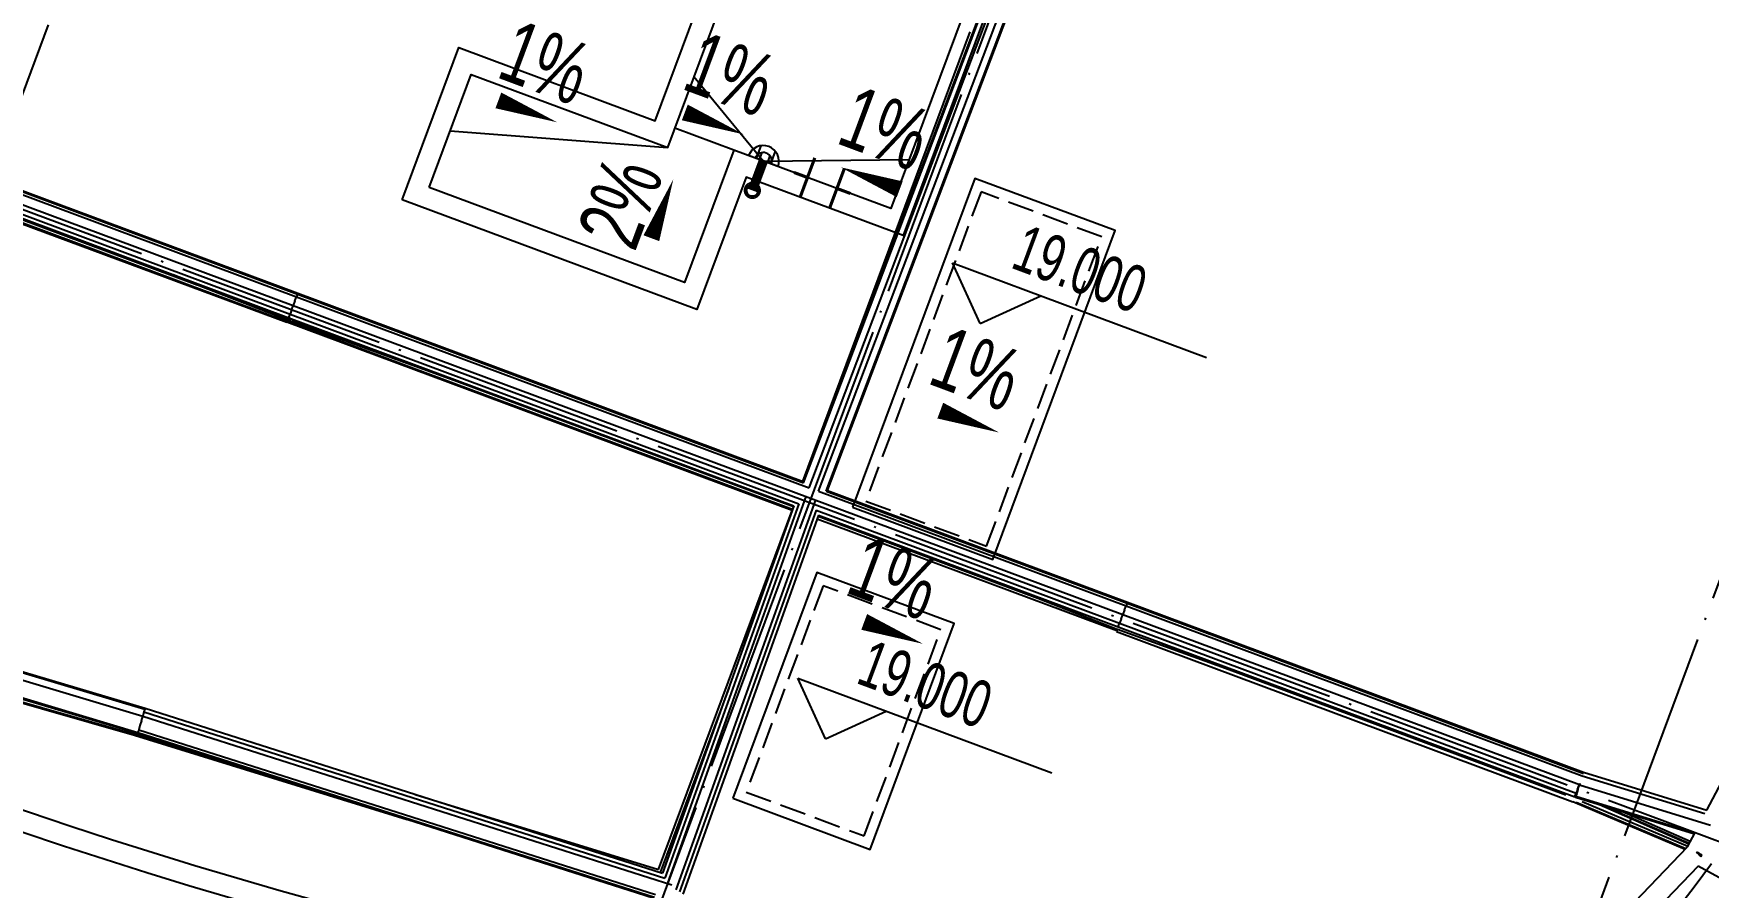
# Model space of a CAD drawing. Header units: millimetres. Extents: x 600121811 to 600690586, y 3472921280 to 3473279938.
# Drawn here: x 600378106 to 600394093, y 3473067696 to 3473075845 of the extents above; entities that cross this region are included whole.
import ezdxf
from ezdxf.enums import TextEntityAlignment as Align

# ---------------------------------------------------------------- set-up
doc = ezdxf.new("R2010")
doc.units = ezdxf.units.MM
doc.header["$LTSCALE"] = 1000
for name, pattern in [('AX-MALL-GIRD-200$0$DOTE', [2.42, 2, -0.2, 0.02, -0.2]), ('AX-MALL-WALL-GJ$0$DASH', [0.35, 0.25, -0.1]), ('PX-MALL-PGJ-LG$0$CONTINOUS', [0]), ('PX-MALL-PGJ-LG$0$DASHDOT', [1, 0.5, -0.25, 0, -0.25])]:
    doc.linetypes.add(name, pattern=pattern)
for name, color, linetype in [('AX-MALL-DIM-PGJ$0$A-Anno-Dims', 3, 'CONTINUOUS'), ('AX-MALL-DIM-PGJ$0$A-Anno-Note', 241, 'CONTINUOUS'), ('AX-MALL-DIM-PGJ$0$A-Fixt', 81, 'CONTINUOUS'), ('AX-MALL-GIRD-200$0$A-Grid', 222, 'AX-MALL-GIRD-200$0$DOTE'), ('AX-MALL-GJ-200$0$A-Anno-Note', 241, 'CONTINUOUS'), ('AX-MALL-WALL-GJ$0$A-Anno-Levl', 201, 'CONTINUOUS'), ('AX-MALL-WALL-GJ$0$A-Anno-Note', 241, 'CONTINUOUS'), ('AX-MALL-WALL-GJ$0$A-Detl-Patt', 8, 'CONTINUOUS'), ('AX-MALL-WALL-GJ$0$A-Detl-Thin', 131, 'CONTINUOUS'), ('AX-MALL-WALL-GJ$0$A-SEE', 254, 'CONTINUOUS'), ('AX-MALL-WALL-GJ$0$A-Wall-Fnsh', 152, 'CONTINUOUS'), ('AX-MALL-WALL-GJ$0$主梁', 30, 'CONTINUOUS'), ('PX-MALL-PGJ-LG$0$P-Pipe-Risr', 7, 'CONTINUOUS'), ('PX-MALL-PGJ-LG$0$P-Pipe-Risr-Arch', 6, 'CONTINUOUS'), ('PX-MALL-PGJ-LG$0$P-Pipe-Risr-W100', 6, 'CONTINUOUS'), ('PX-MALL-PGJ-LG$0$P-Pipe-Risr-W50', 6, 'CONTINUOUS'), ('PX-MALL-PGJ-LG$0$P-Stom', 4, 'PX-MALL-PGJ-LG$0$DASHDOT'), ('PX-MALL-PGJ-LG$0$P-Stom-pipe', 4, 'PX-MALL-PGJ-LG$0$CONTINOUS'), ('PX-MALL-PGJ-LG$0$P-Stom-Strn', 120, 'CONTINUOUS'), ('PX-MALL-PGJ-LG$0$P-Stom-Strn-W100', 120, 'CONTINUOUS'), ('PX-MALL-PGJ-LG$0$P-Stom-Strn-W50', 120, 'CONTINUOUS'), ('PX-MALL-PGJ-LG$0$P-Stru', 40, 'CONTINUOUS')]:
    doc.layers.add(name, color=color, linetype=linetype)
doc.layers.add('AX-MALL-WALL-GJ$0$M-AUX-TO-ARCH', color=1, linetype='CONTINUOUS', plot=False)
doc.styles.add('AX-MALL-DIM-PGJ$0$_TCH_DIM', font='zy_en.shx', dxfattribs={"width": 0.7, "bigfont": 'zy_cn.shx'})
doc.styles.add('AX-MALL-WALL-GJ$0$_TCH_DIM', font='zy_en.shx', dxfattribs={"width": 0.7, "bigfont": 'zy_cn.shx'})
doc.styles.add('PX-MALL-PGJ-LG$0$jzfz', font='jzfz_eng.shx', dxfattribs={"width": 0.6, "bigfont": 'jzfz_cnb.shx'})

# ---------------------------------------------------------------- blocks, each defined once
blk = doc.blocks.new('AX-MALL-GIRD-200')
at = {"layer": 'AX-MALL-GIRD-200$0$A-Grid'}
for p, q in [((600409503.1, 3473159833.5), (600370773.6, 3473055869.8)), ((600417374.6, 3473156901.2), (600378645.1, 3473052937.4)), ((600425246.2, 3473153968.8), (600386516.6, 3473050005.1)), ((600218521, 3473133579.1), (600576417, 3473000252.3))]:
    blk.add_line(p, q, dxfattribs=at)
blk = doc.blocks.new('AX-MALL-WALL-GJ$0$A$C5469763B')
at = {"layer": 'AX-MALL-WALL-GJ$0$A-Detl-Patt'}
for points in [[(-236484, 2426, 0.055992), (-115679, 1194, -0.091487), (-108806, 638, 0.199165), (-91863, 2852, -0.091487), (-85364, 5156, 0.010002), (-64060, 8992, -0.645417), (-62997, 7512), (-63092, 7346)], [(-236398, 2315, 0.055947), (-115669, 1095, -0.091487), (-108832, 541, 0.199165), (-91813, 2765, -0.091487), (-85348, 5057, 0.010002), (-64040, 8894, -0.645417), (-63084, 7562), (-63129, 7483), (-63042, 7433)], [(-236355, 2259, 0.055924), (-115664, 1045, -0.091487), (-108845, 493, 0.199165), (-91788, 2722, -0.091487), (-85340, 5007, 0.010002), (-64030, 8845, -0.645417), (-63127, 7587), (-63197, 7465), (-63067, 7390)], [(-236312, 2203, 0.055901), (-115659, 995, -0.091487), (-108858, 445, 0.199165), (-91763, 2679, -0.091487), (-85332, 4958, 0.010002), (-64020, 8796, -0.645417), (-63170, 7612), (-63266, 7446)]]:
    blk.add_lwpolyline(points, format="xyb", dxfattribs=at)
blk = doc.blocks.new('AX-MALL-WALL-GJ$0$A$C3841687A')
at = {"layer": 'AX-MALL-WALL-GJ$0$A-Detl-Patt'}
for points in [[(-180888, 7644, 0.00438), (-183821, 7018, -0.132355), (-210227, 8187, 0.014512), (-213586, 9147, 0.014239)], [(-181045, 7407, 0.004086), (-183778, 6823, -0.132355), (-210288, 7996, 0.012201), (-213099, 8814, 0.012201)]]:
    blk.add_lwpolyline(points, format="xyb", dxfattribs=at)
blk = doc.blocks.new('AX-MALL-WALL-GJ$0$fewrgerhgrhtrh')
at = {"layer": 'AX-MALL-WALL-GJ$0$主梁'}
for p, q in [((9023, 88), (9073, 9164)), ((9118, 88), (9168, 9163)), ((8946, 125), (8995, 9051)), ((8955, 115), (9004, 9081)), ((9186, 115), (9235, 9026)), ((9196, 125), (9245, 9026)), ((8945, 125), (8945, 4702)), ((18125, 197), (18427, 2517)), ((16896, 125), (18125, 197)), ((0, 0), (3800, 0)), ((115, 115), (3800, 115)), ((115, 88), (3800, 88)), ((125, 125), (3800, 125)), ((3800, 125), (3800, 115)), ((3800, 125), (8946, 125)), ((3800, 115), (3800, 88)), ((3800, 115), (8955, 115)), ((3800, 48), (3800, 88)), ((3800, 88), (9023, 88)), ((3800, 48), (3800, 0)), ((3800, -48), (3800, 0)), ((3800, 0), (9070, 0)), ((9022, 0), (9072, -3921)), ((9070, 13), (9070, 13)), ((9070, 0), (12250, 0)), ((9118, 88), (12250, 88)), ((9118, 0), (9168, -3953)), ((9186, 115), (12250, 115)), ((9196, 125), (12250, 125)), ((12250, 125), (16896, 125)), ((12250, 125), (12250, 115)), ((12250, 115), (16900, 115)), ((12250, 115), (12250, 88)), ((12250, 48), (12250, 88)), ((12250, 88), (16897, 88)), ((12250, 48), (12250, 0)), ((12250, -48), (12250, 0)), ((12250, 0), (16900, 0)), ((16897, 88), (18120, 160)), ((16900, 13), (16900, 0)), ((16900, 13), (16901, 0)), ((16900, 0), (16901, 0)), ((16900, -48), (16900, 0)), ((16901, 0), (18208, 76)), ((16904, -48), (16901, 0)), ((115, -88), (3800, -88)), ((125, -125), (3800, -125)), ((125, -136), (2872, -136)), ((2011, -125), (3799, -147)), ((2623, -125), (3829, -140)), ((3800, -48), (3800, -88)), ((3800, -115), (3800, -88)), ((3800, -88), (8983, -88)), ((3800, -115), (3800, -125)), ((3800, -125), (8947, -125)), ((3800, -147), (3800, -163)), ((3801, -147), (6281, -125)), ((3839, -139), (5443, -125)), ((8947, -135), (5106, -136)), ((8947, -125), (8994, -3848)), ((8983, -88), (9031, -3883)), ((9160, -88), (9209, -3955)), ((9160, -88), (12250, -88)), ((9197, -125), (9245, -3966)), ((9197, -125), (12250, -125)), ((9197, -135), (11461, -137)), ((10700, -125), (12249, -149)), ((12250, -48), (12250, -88)), ((12250, -115), (12250, -88)), ((12250, -88), (16900, -88)), ((12250, -115), (12250, -125)), ((12250, -125), (16900, -125)), ((12250, -164), (12250, -148)), ((12250, -149), (12250, -164)), ((12250, -149), (12250, -149)), ((12251, -149), (14516, -125)), ((13358, -137), (16814, -137)), ((16902, -48), (16900, -13)), ((16900, -48), (16900, -88)), ((16900, -71), (16905, -71)), ((16900, -115), (16900, -88)), ((16900, -99), (16906, -98)), ((16900, -100), (16901, -100)), ((16900, -100), (16901, -100)), ((16906, -101), (16900, -100)), ((16900, -115), (16900, -125)), ((16907, -124), (16900, -125)), ((16906, -99), (16901, -100)), ((16902, -48), (16904, -71)), ((16904, -48), (16906, -88)), ((16906, -105), (16904, -124)), ((16906, -115), (16905, -100)), ((16906, -88), (16907, -115)), ((16906, -115), (16907, -125)), ((16907, -115), (18094, -46)), ((16907, -125), (18092, -56)), ((16907, -115), (16907, -125)), ((16980, -141), (18075, -188)), ((18078, -168), (17116, -113)), ((18079, -160), (17182, -109)), ((18081, -139), (17370, -98)), ((18074, -195), (18094, -42)), ((125, -163), (3800, -163)), ((125, -173), (3800, -172)), ((8947, -162), (3800, -163)), ((3800, -172), (3800, -163)), ((8945, -172), (3800, -172)), ((8945, -3828), (8945, -172)), ((9197, -162), (12250, -164)), ((12250, -164), (12250, -174)), ((12250, -174), (12250, -164)), ((12250, -174), (16900, -174)), ((16897, -174), (18062, -224)), ((16931, -166), (18066, -215)), ((16992, -2698), (18074, -195)), ((18233, -332), (17214, -2688)), ((19053, -456), (18233, -332)), ((8970, -1972), (8970, -3849)), ((6520, -3966), (8945, -3828)), ((3817, -4096), (8994, -3848)), ((3819, -4132), (9031, -3883)), ((3822, -4173), (9117, -3919)), ((115, -4350), (3817, -4105)), ((125, -4340), (3817, -4096)), ((3817, -4105), (3817, -4096)), ((3817, -4105), (3819, -4132)), ((3819, -4132), (3822, -4173)), ((3831, -4309), (9004, -4061)), ((3833, -4336), (9003, -4088)), ((3833, -4345), (8994, -4098)), ((0, -4426), (3822, -4173)), ((3809, -4362), (5494, -4266)), ((3810, -4371), (6531, -4216)), ((3825, -4220), (3822, -4173)), ((3825, -4220), (3828, -4268)), ((3828, -4268), (3831, -4309)), ((3831, -4309), (3833, -4336)), ((115, -4582), (3833, -4336)), ((125, -4591), (3833, -4345)), ((125, -4653), (3809, -4362)), ((125, -4663), (3810, -4371)), ((125, -4626), (2864, -4409)), ((3808, -4347), (3809, -4362)), ((3809, -4362), (3810, -4371)), ((3833, -4345), (3833, -4336))]:
    blk.add_line(p, q, dxfattribs=at)
at = {"layer": 'AX-MALL-WALL-GJ$0$主梁', "extrusion": (0, 0, -1)}
for centre, radius, start, end in [((-18067, -1037), 832, 97.2043, 101.1519), ((-17821, -1035), 895, 113.0239, 117.0046)]:
    blk.add_arc(centre, radius, start, end, dxfattribs=at)
at = {"layer": 'AX-MALL-WALL-GJ$0$主梁'}
blk.add_arc((18051, -204), 178, 349.3256, 356.2343, dxfattribs=at)
blk = doc.blocks.new('AX-MALL-WALL-GJ$0$edhtrhrtjy')
at = {"layer": 'AX-MALL-WALL-GJ$0$A-Wall-Fnsh'}
for p, q in [((18267, -489), (18343, -222)), ((18185, -753), (18267, -489))]:
    blk.add_line(p, q, dxfattribs=at)
blk = doc.blocks.new('AX-MALL-WALL-GJ')
at = {"layer": 'AX-MALL-WALL-GJ$0$A-Anno-Levl'}
for p, q in [((600387143, 3473073078), (600386878, 3473073656)), ((600386878, 3473073656), (600389302, 3473072753)), ((600387143, 3473073078), (600387721, 3473073342)), ((600385666, 3473069115), (600385402, 3473069694)), ((600385402, 3473069694), (600387826, 3473068791)), ((600385666, 3473069115), (600386245, 3473069379))]:
    blk.add_line(p, q, dxfattribs=at)
at = {"layer": 'AX-MALL-WALL-GJ$0$A-Detl-Patt', "linetype": 'AX-MALL-WALL-GJ$0$DASH'}
for points in [[(600386050, 3473071383), (600387203, 3473070954), (600388302, 3473073905), (600387150, 3473074335)], [(600384909, 3473068607), (600386034, 3473068188), (600386767, 3473070156), (600385642, 3473070575)]]:
    blk.add_lwpolyline(points, close=True, dxfattribs=at)
at = {"layer": 'AX-MALL-WALL-GJ$0$A-Detl-Thin'}
for points in [[(600381626, 3473074258), (600382167, 3473075711), (600384041, 3473075013), (600386188, 3473080776), (600387219, 3473080392), (600386922, 3473079595), (600388328, 3473079072), (600386408, 3473073918), (600384908, 3473074476), (600384437, 3473073211)], [(600381883, 3473074376), (600382284, 3473075454), (600384159, 3473074756), (600386323, 3473080565), (600386979, 3473080321), (600386665, 3473079478), (600388071, 3473078954), (600386290, 3473074175), (600384791, 3473074733), (600384319, 3473073468)], [(600385922, 3473071324), (600387262, 3473070825), (600388431, 3473073964), (600387091, 3473074463)], [(600384781, 3473068548), (600386093, 3473068059), (600386895, 3473070214), (600385583, 3473070703)]]:
    blk.add_lwpolyline(points, close=True, dxfattribs=at)
at = {"layer": 'AX-MALL-WALL-GJ$0$A-Anno-Note', "rotation": 339.5681613098035}
blk.add_blockref('AX-MALL-WALL-GJ$0$A$C3841687A', (600557212, 3472995455), dxfattribs=at)
at = {"layer": 'AX-MALL-WALL-GJ$0$A-SEE'}
blk.add_blockref('AX-MALL-GIRD-200', (0, 0), dxfattribs=at)
at = {"layer": 'AX-MALL-WALL-GJ$0$A-Wall-Fnsh', "rotation": 339.5681613092246}
blk.add_blockref('AX-MALL-WALL-GJ$0$edhtrhrtjy', (600377010, 3473074537), dxfattribs=at)
at = {"layer": 'AX-MALL-WALL-GJ$0$M-AUX-TO-ARCH', "rotation": 339.5681613092246}
blk.add_blockref('AX-MALL-WALL-GJ$0$A$C5469763B', (600557212, 3472995455), dxfattribs=at)
at = {"layer": 'AX-MALL-WALL-GJ$0$主梁', "rotation": 339.5681613092246}
blk.add_blockref('AX-MALL-WALL-GJ$0$fewrgerhgrhtrh', (600377024, 3473074577), dxfattribs=at)
at = {"layer": 'AX-MALL-WALL-GJ$0$A-Anno-Note', "style": 'AX-MALL-WALL-GJ$0$_TCH_DIM', "width": 0.7}
for p in [(600387419, 3473073615), (600385943, 3473069652)]:
    blk.add_text('19.000', height=446.2, rotation=339.5682, dxfattribs=at).set_placement(p)
blk = doc.blocks.new('PX-MALL-PGJ-LG$0$A$C48A01704')
at = {"layer": 'PX-MALL-PGJ-LG$0$P-Stom-Strn-W100', "ltscale": 0.7}
for p, q in [((-128, 74), (0, 74)), ((0, 150), (0, -150)), ((-128, -74), (0, -74))]:
    blk.add_line(p, q, dxfattribs=at)
blk.add_arc((3, 0), 150, 91.1674, 268.8326, dxfattribs=at)
blk = doc.blocks.new('PX-MALL-PGJ-LG$0$A$C00A74F81')
at = {"layer": 'PX-MALL-PGJ-LG$0$P-Stom-Strn-W50', "ltscale": 0.7}
for p, q in [((-70, 41), (0, 41)), ((0, 82), (0, -82)), ((-70, -41), (0, -41))]:
    blk.add_line(p, q, dxfattribs=at)
blk.add_arc((2, 0), 82.5, 91.1674, 268.8326, dxfattribs=at)
blk = doc.blocks.new('PX-MALL-PGJ-LG$0$P-Stom-Ysd-Cp')
at = {"layer": 'PX-MALL-PGJ-LG$0$P-Stom-Strn-W100', "ltscale": 0.7}
blk.add_blockref('PX-MALL-PGJ-LG$0$A$C48A01704', (0, 0), dxfattribs=at)
at = {"layer": 'PX-MALL-PGJ-LG$0$P-Stom-Strn-W50'}
blk.add_blockref('PX-MALL-PGJ-LG$0$A$C00A74F81', (0, 0), dxfattribs=at)
blk = doc.blocks.new('PX-MALL-PGJ-LG$0$P-Risr')
at = {"layer": 'PX-MALL-PGJ-LG$0$P-Pipe-Risr-W50'}
h = blk.add_hatch(color=0, dxfattribs=at)
edge = h.paths.add_edge_path()
edge.add_ellipse((0, 0), major_axis=(47.1, 47.1), ratio=1, start_angle=225, end_angle=405, ccw=False)
edge.add_ellipse((0, 0), major_axis=(47.1, 47.1), ratio=1, start_angle=133.9676, end_angle=225, ccw=False)
edge.add_line((-67, 1), (-54, 1))
edge.add_ellipse((0, 0), major_axis=(-38.5, 38.5), ratio=1, start_angle=43.7381, end_angle=135)
edge.add_ellipse((0, 0), major_axis=(38.5, 38.5), ratio=1, start_angle=225, end_angle=405)
edge.add_ellipse((0, 0), major_axis=(38.5, 38.5), ratio=1, start_angle=45, end_angle=133.7381)
edge.add_line((-54, 1), (-67, 1))
edge.add_ellipse((0, 0), major_axis=(-47.1, 47.1), ratio=1, start_angle=-45, end_angle=43.9676, ccw=False)
at = {"layer": 'PX-MALL-PGJ-LG$0$P-Pipe-Risr-Arch', "ltscale": 0.7}
blk.add_circle((0, 0), 59.3, dxfattribs=at)
at = {"layer": 'PX-MALL-PGJ-LG$0$P-Pipe-Risr-W100', "color": 0, "const_width": 15}
blk.add_lwpolyline([(-75, 0, 1), (75, 0, 1)], format="xyb", close=True, dxfattribs=at)
at = {"layer": 'PX-MALL-PGJ-LG$0$P-Pipe-Risr-W50'}
blk.add_circle((0, 0), 54.5, dxfattribs=at)
at = {"layer": 'PX-MALL-PGJ-LG$0$P-Pipe-Risr', "style": 'PX-MALL-PGJ-LG$0$jzfz', "width": 0.6, "flags": 1}
for tag in ['RANGE', 'SYS-MARK']:
    blk.add_attdef(tag, text='', height=0.0156, dxfattribs=at).set_placement((0, -46), align=Align.MIDDLE)
blk = doc.blocks.new('PX-MALL-PGJ-LG$0$fstg')
at = {"layer": 'PX-MALL-PGJ-LG$0$P-Stru', "ltscale": 0.7, "const_width": 30}
for points in [[(-200, 150), (200, 150)], [(0, 150), (0, 287)], [(200, -150), (-200, -150)], [(0, -150), (0, -287)]]:
    blk.add_lwpolyline(points, dxfattribs=at)
blk = doc.blocks.new('PX-MALL-PGJ-LG')
at = {"layer": 'PX-MALL-PGJ-LG$0$P-Stom', "const_width": 90}
blk.add_lwpolyline([(600385072, 3473074629), (600384967, 3473074348)], dxfattribs=at)
at = {"layer": 'PX-MALL-PGJ-LG$0$P-Stom-pipe', "ltscale": 0.7, "rotation": 159.5681613099694}
blk.add_blockref('PX-MALL-PGJ-LG$0$P-Risr', (600384967, 3473074348), dxfattribs=at)
at = {"layer": 'PX-MALL-PGJ-LG$0$P-Stom-Strn', "rotation": 249.5681613099697}
blk.add_blockref('PX-MALL-PGJ-LG$0$P-Stom-Ysd-Cp', (600385072, 3473074629), dxfattribs=at)
at = {"layer": 'PX-MALL-PGJ-LG$0$P-Stru', "rotation": 249.5681612001057}
blk.add_blockref('PX-MALL-PGJ-LG$0$fstg', (600385634, 3473074419), dxfattribs=at)
blk = doc.blocks.new('AX-MALL-DIM-PGJ')
at = {"layer": 'AX-MALL-DIM-PGJ$0$A-Anno-Dims'}
for points in [[(600382407.8, 3473075257.5, 0, 0, 0), (600383105.3, 3473074997.6, 0, 160, 0), (600382543, 3473075207.1, 0, 0, 0)], [(600384163.8, 3473075151.1, 0, 0, 0), (600384884.5, 3473074882.6, 0, 160, 0), (600384322.3, 3473075092.1, 0, 0, 0)], [(600386185.5, 3473074429.3, 0, 0, 0), (600385811.6, 3473074568.5, 0, 160, 0), (600386373.9, 3473074359.1, 0, 0, 0)], [(600383926, 3473073684.7, 0, 0, 0), (600384212.7, 3473074454.2, 0, 160, 0), (600384003.2, 3473073892, 0, 0, 0)], [(600386419.3, 3473072373.9, 0, 0, 0), (600387323.3, 3473072037.2, 0, 160, 0), (600386761, 3473072246.6, 0, 0, 0)], [(600385577.5, 3473070400.5, 0, 0, 0), (600386597, 3473070020.7, 0, 160, 0), (600386034.8, 3473070230.2, 0, 0, 0)]]:
    blk.add_lwpolyline(points, format="xyseb", dxfattribs=at)
at = {"layer": 'AX-MALL-DIM-PGJ$0$A-Fixt'}
for p, q in [((600385071.5, 3473074627.1), (600384410.1, 3473075430.9)), ((600384790.6, 3473074733.5), (600384228.3, 3473074942.9)), ((600384158.5, 3473074755.5), (600382083.6, 3473074914.9)), ((600385071.5, 3473074627.1), (600386465.2, 3473074644.3))]:
    blk.add_line(p, q, dxfattribs=at)
at = {"layer": 'AX-MALL-DIM-PGJ$0$A-Anno-Note', "style": 'AX-MALL-DIM-PGJ$0$_TCH_DIM', "width": 0.7}
for s, rotation, p in [('1%', 339.56816, (600382510.5, 3473075432.8)), ('1%', 339.56816, (600384278.1, 3473075322.2)), ('1%', 339.56816, (600385752.5, 3473074804.2)), ('2%', 69.56816, (600383844, 3473073751.3)), ('1%', 339.56816, (600386625.2, 3473072510.8)), ('1%', 339.56816, (600385841.2, 3473070515.9))]:
    blk.add_text(s, height=595, rotation=rotation, dxfattribs=at).set_placement(p)

msp = doc.modelspace()

# ---------------------------------------------------------------- block references
at = {"layer": 'AX-MALL-GJ-200$0$A-Anno-Note'}
for name in ['AX-MALL-WALL-GJ', 'PX-MALL-PGJ-LG', 'AX-MALL-DIM-PGJ']:
    msp.add_blockref(name, (0, 0), dxfattribs=at)

doc.saveas('drawing.dxf')
